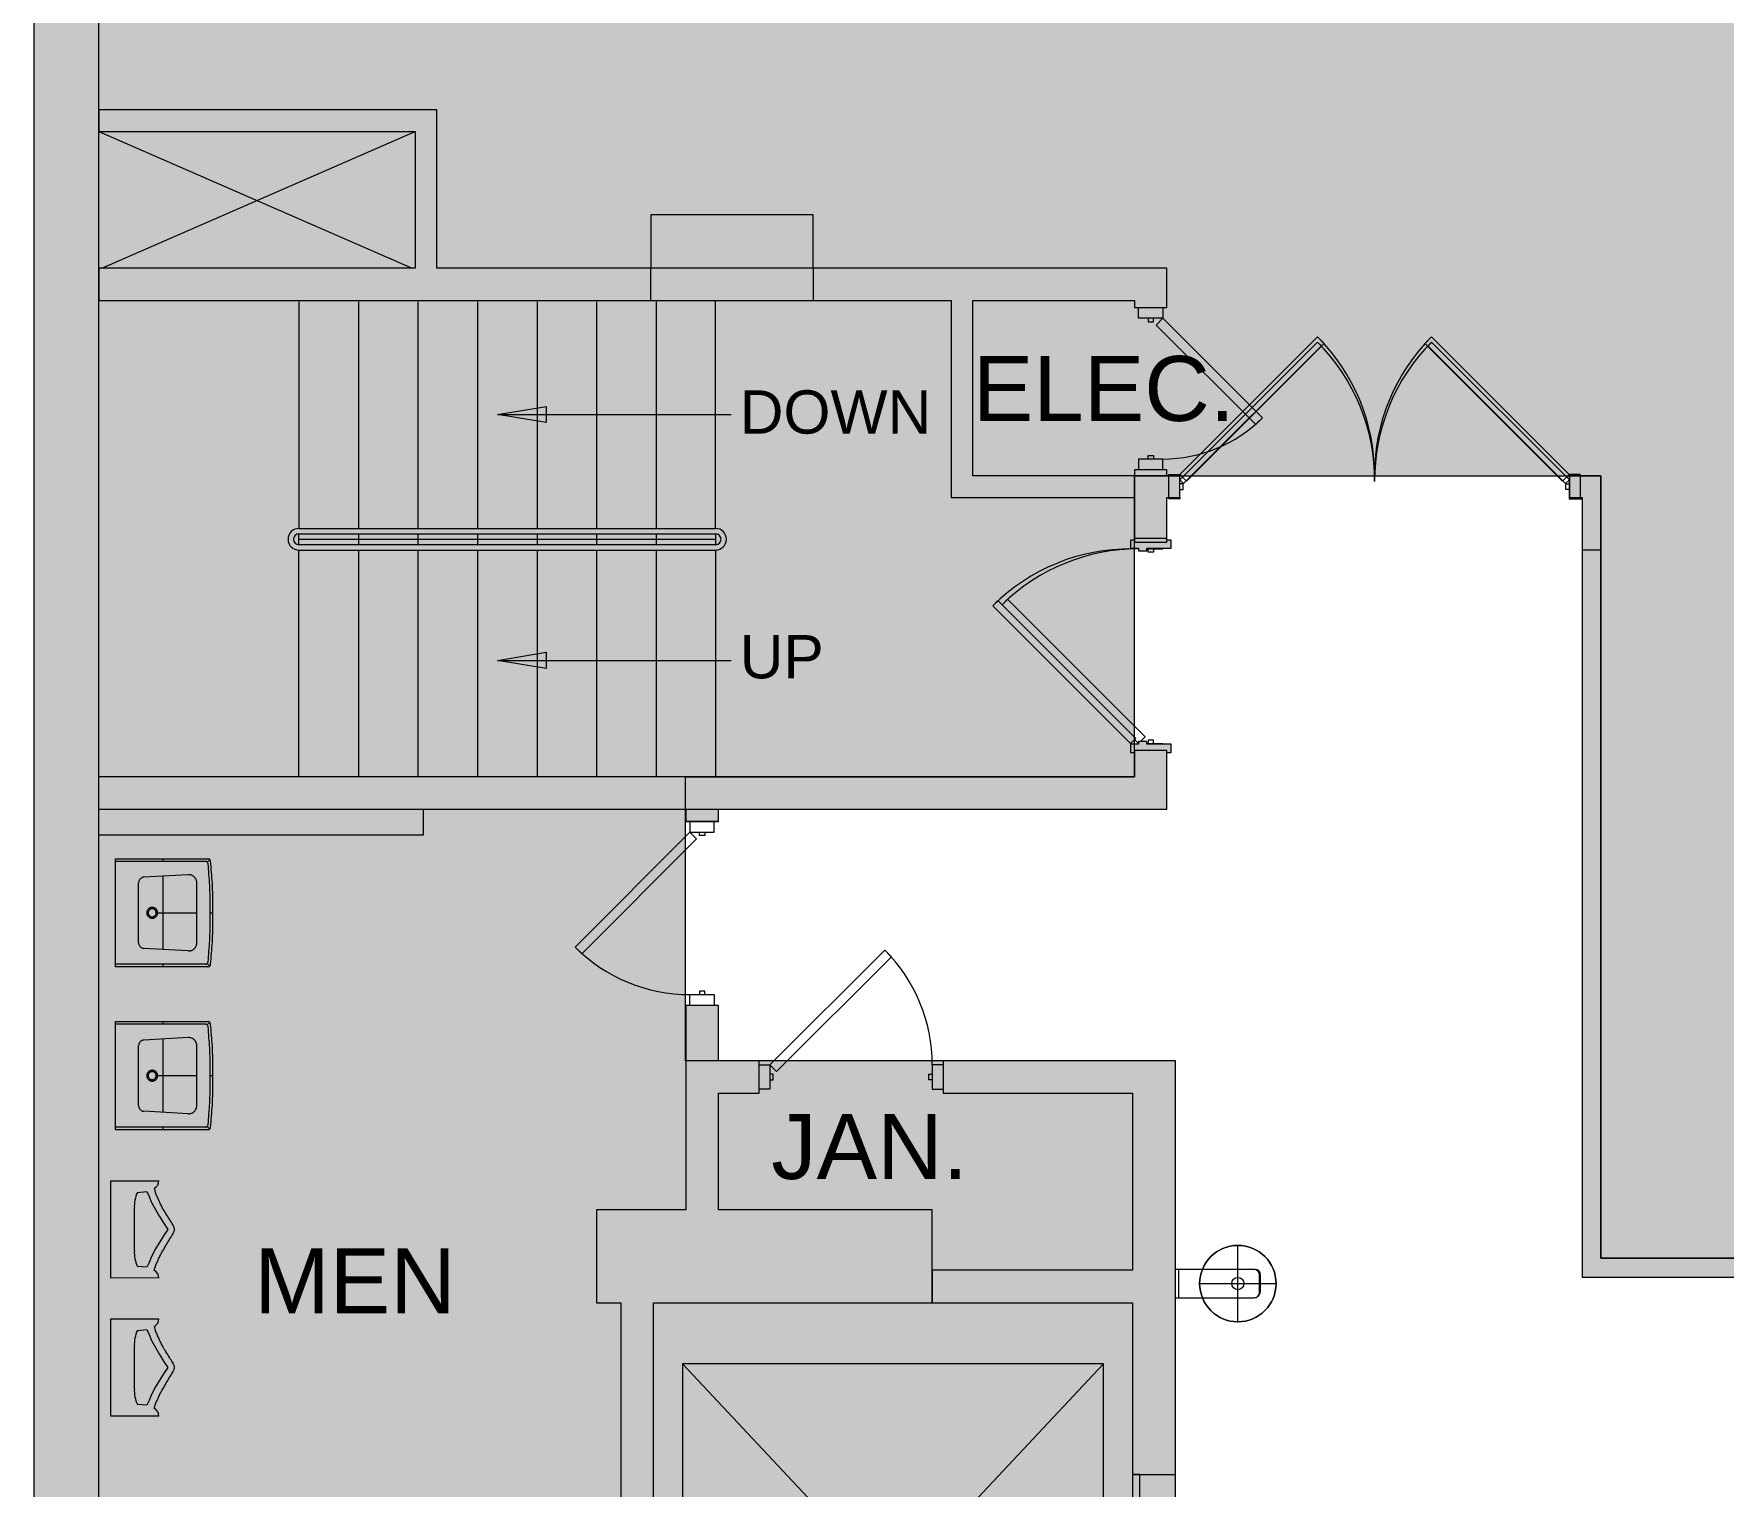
# Model space of a CAD drawing. Header units: inches. Extents: x 0 to 1536, y 72 to 1354.
# Drawn here: x 0 to 312.2, y 720.4 to 988.8 of the extents above; entities that cross this region are included whole.
import ezdxf

# ---------------------------------------------------------------- set-up
doc = ezdxf.new("R2010")
doc.units = ezdxf.units.IN
doc.header["$MEASUREMENT"] = 0
for name, color, linetype, lineweight in [('1600 K ST 6th Floor-Clean-REVISED_dwg', 8, 'Continuous', 9), ('A-Anno-Bldg', 7, 'Continuous', 9), ('A-Cols-Bldg', 7, 'Continuous', 9), ('A-DETL', 90, 'Continuous', 9), ('A-DETL-GENF', 92, 'Continuous', 9), ('A-DOOR', 31, 'Continuous', 13), ('A-Door-Exst', 7, 'Continuous', 9), ('A-WALL', 113, 'Continuous', 13), ('A-Wall-Exst', 7, 'Continuous', 9), ('A-WALL-PATT', 111, 'Continuous', 13), ('I-WALL', 2, 'Continuous', 13), ('P-SANR-FIXT', 6, 'Continuous', 9), ('XAR$0$AFLEV', 7, 'Continuous', 9), ('XAR$0$AFLST', 7, 'Continuous', 9), ('XAR$0$AWA', 7, 'Continuous', 9), ('XAR$0$PFI', 7, 'Continuous', 9)]:
    doc.layers.add(name, color=color, linetype=linetype, lineweight=lineweight)
doc.styles.add('Swis721 Lt BT', font='swissl.ttf', dxfattribs={"height": 12})
doc.styles.add('Swis721 Lt BT_1', font='swissl.ttf', dxfattribs={"height": 8})

# ---------------------------------------------------------------- blocks, each defined once
blk = doc.blocks.new('Walls 1 - Walls 1-7029748-Level XX  POWER _ SIGNAL')
at = {"layer": 'A-WALL', "lineweight": 9}
h = blk.add_hatch(color=7, dxfattribs=at)
h.paths.add_polyline_path([(12, 372.3), (211.4, 372.3), (211.4, 422.55), (203.4, 422.55), (203.4, 415.17), (200.09, 415.17), (200.09, 411.67), (203.4, 411.67), (203.4, 378.3), (169.5, 378.3), (169.5, 411.67), (172.09, 411.67), (172.09, 415.17), (166, 415.17), (166, 378.3), (12, 378.3)], flags=0)
h.paths.add_polyline_path([(211.4, 462.55), (211.4, 472.3), (12, 472.3), (12, 466.3), (203.4, 466.3), (203.4, 462.55)], flags=0)
h.paths.add_polyline_path([(122, 520.87), (122, 537.12), (114.5, 537.12), (114.5, 642.5), (203, 642.5), (203, 650.5), (114.5, 650.5), (114.5, 754.28), (166, 754.28), (166, 771.47), (126.5, 771.47), (126.5, 793), (134.03, 793), (134.03, 799), (126.5, 799), (126.5, 809.22), (120.5, 809.22), (120.5, 771.47), (104, 771.47), (104, 754.28), (108.5, 754.28), (108.5, 660.11), (12, 660.11), (12, 656.22), (108.5, 656.22), (108.5, 632.62), (12, 632.62), (12, 628.62), (108.5, 628.62), (108.5, 537.12), (103.5, 537.12), (103.5, 520.87), (114.5, 520.87)], flags=0)
h.paths.add_polyline_path([(211, 612.5), (211, 680.5), (203, 642.5)], flags=0)
h.paths.add_polyline_path([(286.1, 902.85), (286.1, 903.1), (289.6, 907.1), (285.75, 907.1), (286.08, 903.1), (285.75, 903.1), (285.75, 902.85)], flags=0)
h.paths.add_polyline_path([(173.99, 903.1), (203.4, 903.1), (203.4, 907.1), (173.5, 907.1), (173.5, 939.5), (203.4, 939.5), (203.4, 938.21), (209.4, 938.21), (209.4, 945.5), (144, 945.5), (144, 939.5), (169.5, 939.5), (169.5, 903.1), (173.5, 903.1)], flags=0)
h.paths.add_polyline_path([(209.4, 907.1), (209.4, 908.21), (203.4, 908.21), (203.4, 907.1)], flags=0)
h.paths.add_polyline_path([(114, 939.5), (114, 945.5), (74.5, 945.5), (74.5, 974.75), (12, 974.75), (12, 970.75), (70.5, 970.75), (70.5, 945.5), (12, 945.5), (12, 939.5), (53.77, 939.5)], flags=0)
at = {"layer": 'A-WALL', "color": 8, "lineweight": 20}
for p, q in [((74.5, 974.75), (12, 974.75)), ((12, 974.75), (12, 970.75)), ((74.5, 945.5), (74.5, 974.75)), ((12, 970.75), (70.5, 970.75)), ((70.5, 970.75), (70.5, 945.5)), ((70.5, 945.5), (12, 945.5)), ((12, 945.5), (12, 939.5)), ((114, 945.5), (74.5, 945.5)), ((114, 939.5), (114, 945.5)), ((209.4, 945.5), (144, 945.5)), ((144, 945.5), (144, 939.5)), ((209.4, 938.21), (209.4, 945.5)), ((12, 939.5), (114, 939.5)), ((144, 939.5), (169.5, 939.5)), ((169.5, 939.5), (169.5, 903.1)), ((173.5, 907.1), (173.5, 939.5)), ((173.5, 939.5), (203.4, 939.5)), ((203.4, 939.5), (203.4, 938.21)), ((203.4, 938.21), (209.4, 938.21)), ((203.4, 907.1), (173.5, 907.1)), ((209.4, 908.21), (203.4, 908.21)), ((203.4, 908.21), (203.4, 907.1)), ((209.4, 907.1), (209.4, 908.21)), ((209.75, 907.1), (209.4, 907.1)), ((209.75, 903.1), (209.75, 907.1)), ((289.6, 907.1), (285.75, 907.1)), ((285.75, 907.1), (285.75, 902.85)), ((289.6, 893.44), (289.6, 907.1)), ((169.5, 903.1), (203.4, 903.1)), ((203.4, 903.1), (203.4, 895.6)), ((209.4, 895.6), (209.4, 903.1)), ((209.4, 903.1), (209.75, 903.1)), ((285.75, 902.85), (286.1, 902.85)), ((286.1, 902.85), (286.1, 893.44)), ((203.4, 895.6), (209.4, 895.6)), ((286.1, 893.44), (289.6, 893.44)), ((126.5, 809.22), (120.5, 809.22)), ((120.5, 809.22), (120.5, 771.47)), ((126.5, 799), (126.5, 809.22)), ((134.03, 799), (126.5, 799)), ((134.03, 793), (134.03, 799)), ((126.5, 771.47), (126.5, 793)), ((126.5, 793), (134.03, 793)), ((120.5, 771.47), (104, 771.47)), ((104, 771.47), (104, 754.28)), ((166, 771.47), (126.5, 771.47)), ((166, 754.28), (166, 771.47)), ((104, 754.28), (108.5, 754.28)), ((108.5, 754.28), (108.5, 660.11)), ((114.5, 650.5), (114.5, 754.28)), ((114.5, 754.28), (166, 754.28))]:
    blk.add_line(p, q, dxfattribs=at)
blk = doc.blocks.new('Door - Single - Solid Door-7036739-Level XX  POWER _ SIGNAL')
at = {"layer": 'A-DOOR'}
h = blk.add_hatch(color=250, dxfattribs=at)
h.paths.add_polyline_path([(-15.63, 3.84), (-15.63, 3.09), (-15.26, 3.09), (-15.26, -2.91), (-15.63, -2.91), (-15.63, -3.66), (-14.13, -3.66), (-14.13, 0.84), (-13.63, 0.84), (-13.63, 2.34), (-14.13, 2.34), (-14.13, 3.84), (-15.26, 3.84)], flags=0)
h.paths.add_polyline_path([(21.62, 0.84), (22.12, 0.84), (22.12, -3.66), (23.62, -3.66), (23.62, -2.91), (23.24, -2.91), (23.24, 3.09), (23.62, 3.09), (23.62, 3.84), (22.12, 3.84), (22.12, 2.34), (21.62, 2.34), (21.62, 2.01)], flags=0)
at = {"layer": 'A-DOOR', "color": 8, "lineweight": 20}
for p, q in [((-14.01, 3.84), (11.45, 29.29)), ((12.42, 28.32), (-13.03, 2.87)), ((11.45, 29.29), (12.42, 28.32)), ((-15.63, 3.84), (-15.63, 3.09)), ((-14.13, 3.84), (-15.63, 3.84)), ((-14.13, 2.34), (-14.13, 3.84)), ((-13.03, 2.87), (-14.01, 3.84)), ((23.62, 3.84), (22.12, 3.84)), ((22.12, 3.84), (22.12, 2.34)), ((23.62, 3.09), (23.62, 3.84)), ((-13.63, 2.34), (-14.13, 2.34)), ((-14.13, -3.66), (-14.13, 0.84)), ((-14.13, 0.84), (-13.63, 0.84)), ((-13.63, 0.84), (-13.63, 2.34)), ((22.12, 2.34), (21.62, 2.34)), ((21.62, 2.34), (21.62, 0.84)), ((21.62, 0.84), (22.12, 0.84)), ((22.12, 0.84), (22.12, -3.66)), ((-15.63, -2.91), (-15.63, -3.66)), ((23.62, -3.66), (23.62, -2.91)), ((-15.63, -3.66), (-14.13, -3.66)), ((22.12, -3.66), (23.62, -3.66))]:
    blk.add_line(p, q, dxfattribs=at)
at = {"layer": 'A-DOOR', "lineweight": 9}
blk.add_arc((-14.01, 3.84), 36, 359.5, 45, dxfattribs=at)
blk = doc.blocks.new('Door - Glass Double - Full Rail - Long Pull-7433895-Level XX  POWER _ SIGNAL')
at = {"layer": 'A-DOOR', "color": 8, "lineweight": 20}
for p, q in [((-36, 1.26), (-10.54, 26.72)), ((-9.84, 26.01), (-35.29, 0.56)), ((-10.54, 26.72), (-9.84, 26.01)), ((10.54, 26.72), (9.84, 26.01)), ((9.84, 26.01), (35.29, 0.56)), ((36, 1.26), (10.54, 26.72)), ((-35.29, 0.56), (-36, 1.26)), ((35.29, 0.56), (36, 1.26))]:
    blk.add_line(p, q, dxfattribs=at)
at = {"layer": 'A-DOOR', "lineweight": 9}
for centre, start, end in [((-36, 1.26), 359.5, 45), ((36, 1.26), 135, 180.5)]:
    blk.add_arc(centre, 36, start, end, dxfattribs=at)
blk = doc.blocks.new('ELEVATOR DOORS - ELEVATOR DOORS-7053103-Level XX  POWER _ SIGNAL')
at = {"layer": 'A-DOOR'}
for p, q in [((204.41, 722.5), (203, 722.5)), ((203, 722.5), (203, 701.5)), ((204.41, 701.5), (204.41, 722.5)), ((204.41, 701.5), (203, 701.5)), ((203, 701.5), (203, 680.5)), ((203, 701.5), (204.41, 701.5)), ((204.41, 680.5), (204.41, 701.5)), ((203, 680.5), (204.41, 680.5)), ((204.41, 612.5), (203, 612.5)), ((203, 612.5), (203, 591.5)), ((204.41, 591.5), (204.41, 612.5)), ((204.41, 591.5), (203, 591.5)), ((203, 591.5), (203, 570.5)), ((203, 591.5), (204.41, 591.5)), ((204.41, 570.5), (204.41, 591.5)), ((203, 570.5), (204.41, 570.5))]:
    blk.add_line(p, q, dxfattribs=at)
blk = doc.blocks.new('Drinking_Fountain-Haws_Corporation-Wall_Mounted_1001 - 1001-7405335-Level XX  POWER _ SIGNAL')
at = {"layer": 'P-SANR-FIXT'}
for p, q in [((19.07, 8.44), (19.07, 22.56)), ((20.53, 19.67), (17.44, 19.67)), ((20.69, 19.5), (17.44, 19.5)), ((20.69, 19.5), (17.44, 19.5)), ((16.44, 18.67), (16.44, 4)), ((16.44, 18.5), (16.44, 4.65)), ((16.44, 18.5), (16.44, 4.65)), ((21.69, 4), (21.69, 18.52)), ((21.69, 4.65), (21.69, 18.5)), ((21.69, 4.65), (21.69, 18.5)), ((26.25, 15.5), (12, 15.5)), ((16.59, 4.5), (21.54, 4.5)), ((16.59, 4.5), (21.54, 4.5))]:
    blk.add_line(p, q, dxfattribs=at)
for radius in [7.06, 1.13]:
    blk.add_circle((19.07, 15.5), radius, dxfattribs=at)
for centre, radius, start, end in [((19.07, 15.5), 7.06, 360, 180), ((17.44, 18.67), 1, 90, 180), ((17.44, 18.5), 1, 90, 180), ((17.44, 18.5), 1, 90, 180), ((20.53, 18.5), 1.17, 1.0568, 90), ((20.69, 18.5), 1, 360, 90), ((20.69, 18.5), 1, 360, 90), ((19.07, 15.5), 7.06, 180, 360), ((16.59, 4.65), 0.15, 180, 270), ((16.59, 4.65), 0.15, 180, 270), ((21.54, 4.65), 0.15, 270, 0), ((21.54, 4.65), 0.15, 270, 360)]:
    blk.add_arc(centre, radius, start, end, dxfattribs=at)
blk = doc.blocks.new('1600 K ST 6th Floor-Clean-REVISED_dwg-7023626-Level XX  POWER _ SIGNAL')
at = {"lineweight": 9}
for points in [[(94.68, 916.94), (85.68, 918.44), (94.68, 919.94), (94.68, 917.46)], [(94.68, 871.5), (85.68, 873), (94.68, 874.5)]]:
    blk.add_hatch(color=256, dxfattribs=at).paths.add_polyline_path(points, flags=0)
h = blk.add_hatch(color=256, dxfattribs=at)
h.paths.add_polyline_path([(140.33, 537), (203, 537), (203, 537.12), (128, 537.12), (128, 537), (128.31, 537)], flags=0)
h.paths.add_polyline_path([(120.5, 843.22), (126.5, 843.22), (126.5, 845.5), (120.5, 845.5), (120.5, 845.03)], flags=0)
at = {"layer": 'A-Cols-Bldg'}
h = blk.add_hatch(color=256, dxfattribs=at)
h.paths.add_polyline_path([(550.9, 832.75), (560.9, 832.75), (560.9, 878.5), (550.9, 878.5)], flags=0)
h.paths.add_polyline_path([(560.9, 934.62), (560.9, 980.37), (550.9, 980.37), (550.9, 934.62)], flags=0)
h.paths.add_polyline_path([(398, 938.5), (398, 956.5), (373.5, 956.5), (373.5, 938.5)], flags=0)
h.paths.add_polyline_path([(120.4, 939.5), (144, 939.5), (144, 955.33), (114, 955.33), (114, 939.5)], flags=0)
h.paths.add_polyline_path([(550.9, 1036.5), (560.9, 1036.5), (560.9, 1082.25), (550.9, 1082.25), (550.9, 1052.16)], flags=0)
h.paths.add_polyline_path([(12, 1107.62), (37.25, 1107.62), (37.25, 1157.37), (22.25, 1157.37), (22.25, 1162.37), (12, 1162.37), (12, 1157.37)], flags=0)
h.paths.add_polyline_path([(201.75, 1126.37), (201.75, 1162.37), (182.25, 1162.37), (182.25, 1126.37)], flags=0)
h.paths.add_polyline_path([(560.9, 1138.25), (560.9, 1185.37), (550.9, 1185.37), (550.9, 1138.25)], flags=0)
h.paths.add_polyline_path([(416.75, 1143.25), (416.75, 1162.37), (398.25, 1162.37), (398.25, 1143.25)], flags=0)
h.paths.add_polyline_path([(123.5, 1333.62), (123.5, 1341.62), (84, 1341.62), (84, 1333.62), (120.4, 1333.62)], flags=0)
h.paths.add_polyline_path([(289.6, 1333.62), (323, 1333.62), (323, 1341.62), (275, 1341.62), (275, 1333.62)], flags=0)
h.paths.add_polyline_path([(454.5, 1333.62), (454.5, 1341.62), (379, 1341.62), (379, 1333.62)], flags=0)
h.paths.add_polyline_path([(182.25, 1333.62), (219, 1333.62), (219, 1341.62), (179.5, 1341.62), (179.5, 1333.62)], flags=0)
h.paths.add_polyline_path([(12, 1333.62), (28, 1333.62), (28, 1341.62), (12, 1341.62), (12, 1335.12)], flags=0)
h.paths.add_polyline_path([(556.9, 1333.62), (560.9, 1333.62), (560.9, 1341.62), (550.9, 1341.62), (550.9, 1333.62)], flags=0)
at = {"lineweight": 9}
for p, q in [((85.68, 918.44), (94.68, 919.94)), ((85.68, 918.44), (128.84, 918.44)), ((94.68, 916.94), (85.68, 918.44)), ((94.68, 919.94), (94.68, 917.46)), ((94.68, 917.46), (94.68, 916.94)), ((85.68, 873), (94.68, 874.5)), ((94.68, 874.5), (94.68, 871.5)), ((85.68, 873), (128.84, 873)), ((94.68, 871.5), (85.68, 873))]:
    blk.add_line(p, q, dxfattribs=at)
at = {"layer": 'A-Cols-Bldg'}
blk.add_line((114, 939.5), (144, 939.5), dxfattribs=at)
at = {"layer": 'A-Cols-Bldg', "flags": 128}
blk.add_lwpolyline([(144, 945.5), (144, 955.33), (114, 955.33), (114, 945.5)], dxfattribs=at)
at = {"layer": 'A-Door-Exst'}
for p, q in [((204.15, 936.21), (204.15, 938.21)), ((204.15, 910.21), (204.15, 908.21)), ((211.75, 903.1), (211.75, 902.85)), ((283.75, 902.85), (285.75, 902.85)), ((205.65, 893.6), (208.65, 893.6)), ((208.65, 893.6), (208.65, 893.72)), ((203.4, 858.35), (204.15, 857.6)), ((205.65, 857.6), (208.65, 857.6)), ((208.65, 857.6), (208.65, 857.47)), ((125.75, 811.22), (125.75, 809.22)), ((136.03, 793.75), (134.03, 793.75)), ((166.03, 793.75), (168.03, 793.75))]:
    blk.add_line(p, q, dxfattribs=at)
at = {"layer": 'A-Door-Exst', "flags": 128}
for points in [[(208.65, 938.21), (208.65, 936.21), (204.15, 936.21)], [(208.65, 908.21), (208.65, 910.21), (204.15, 910.21)], [(209.75, 907.1), (209.75, 907.35), (211.75, 907.35), (211.75, 907.1)], [(211.77, 904.6), (212.37, 904.6), (212.37, 905.6), (211.77, 905.6)], [(285.75, 907.1), (285.75, 907.35), (283.75, 907.35), (283.75, 902.85)], [(211.75, 902.85), (209.75, 902.85), (209.75, 903.1)], [(204.52, 857.97), (205.39, 858.84), (179.93, 884.29), (178.92, 883.28)], [(121.25, 809.22), (121.25, 811.22), (125.75, 811.22)], [(134.03, 798.25), (136.03, 798.25), (136.03, 793.75)], [(168.03, 798.25), (166.03, 798.25), (166.03, 793.75)]]:
    blk.add_lwpolyline(points, dxfattribs=at)
for points in [[(205.9, 936.21), (205.9, 935.58), (206.9, 935.58), (206.9, 936.21)], [(208.65, 936.21), (207.41, 934.97), (225.8, 916.59), (227.03, 917.82)], [(211.75, 907.35), (212.99, 906.11), (238.44, 931.57), (237.21, 932.81)], [(283.75, 907.35), (282.51, 906.11), (257.06, 931.57), (258.29, 932.81)], [(205.9, 910.21), (205.9, 910.83), (206.9, 910.83), (206.9, 910.21)], [(283.75, 904.6), (283.12, 904.6), (283.12, 905.6), (283.75, 905.6)], [(206.9, 893.6), (206.9, 892.97), (205.9, 892.97), (205.9, 893.6)], [(206.9, 857.6), (206.9, 858.22), (205.9, 858.22), (205.9, 857.6)], [(125.75, 841.22), (125.75, 843.22), (121.25, 843.22), (121.25, 841.22)], [(121.25, 841.22), (122.49, 839.99), (101.27, 818.77), (100.04, 820.01)], [(124, 841.22), (124, 840.6), (123, 840.6), (123, 841.22)], [(136.03, 798.25), (137.27, 797.01), (158.48, 818.23), (157.24, 819.46)], [(124, 811.22), (124, 811.85), (123, 811.85), (123, 811.22)], [(136.03, 795.5), (136.65, 795.5), (136.65, 796.5), (136.03, 796.5)], [(166.03, 795.5), (165.4, 795.5), (165.4, 796.5), (166.03, 796.5)]]:
    blk.add_lwpolyline(points, close=True, dxfattribs=at)
at = {"layer": 'A-Door-Exst'}
for centre, radius, start, end in [((211.75, 907.35), 36, 360, 45), ((283.75, 907.35), 36, 135, 180), ((208.65, 936.21), 26, 270, 315), ((204.15, 857.6), 36, 90, 134.4983), ((121.25, 841.22), 30, 225, 270), ((136.03, 798.25), 30, 360, 45)]:
    blk.add_arc(centre, radius, start, end, dxfattribs=at)
at = {"layer": 'A-Wall-Exst'}
for p, q in [((144, 945.5), (114, 945.5)), ((114, 939.5), (144, 939.5))]:
    blk.add_line(p, q, dxfattribs=at)
at = {"layer": 'A-Wall-Exst', "flags": 128}
blk.add_lwpolyline([(120.5, 845.5), (120.5, 843.22), (126.5, 843.22), (126.5, 845.5)], dxfattribs=at)
at = {"layer": 'A-WALL-PATT', "color": 7, "lineweight": 9, "flags": 128}
blk.add_lwpolyline([(126.5, 843.22), (123.5, 843.22), (120.5, 843.22)], dxfattribs=at)
at = {"layer": 'XAR$0$AFLEV'}
for p, q in [((12, 970.75), (69.93, 945.5)), ((12.57, 945.5), (70.5, 970.75))]:
    blk.add_line(p, q, dxfattribs=at)
at = {"layer": 'XAR$0$AFLEV', "flags": 128}
blk.add_lwpolyline([(197.65, 743), (119.85, 743), (119.85, 660), (197.65, 660), (197.65, 743), (119.85, 660), (197.65, 660), (119.85, 743)], dxfattribs=at)
at = {"layer": 'XAR$0$AFLST'}
for p, q in [((59.99, 939.25), (59.99, 897.37)), ((70.99, 939.25), (70.99, 897.37)), ((81.99, 939.25), (81.99, 897.37)), ((92.99, 939.25), (92.99, 897.37)), ((103.99, 939.25), (103.99, 897.37)), ((114.99, 939.25), (114.99, 897.37)), ((59.99, 896.37), (59.99, 894.37)), ((70.99, 896.37), (70.99, 894.37)), ((81.99, 896.37), (81.99, 894.37)), ((92.99, 896.37), (92.99, 894.37)), ((103.99, 896.37), (103.99, 894.37)), ((114.99, 896.37), (114.99, 894.37)), ((48.99, 895.37), (125.99, 895.37)), ((59.99, 893.37), (59.99, 851.5)), ((70.99, 893.37), (70.99, 851.5)), ((81.99, 893.37), (81.99, 851.5)), ((92.99, 893.37), (92.99, 851.5)), ((103.99, 893.37), (103.99, 851.5)), ((114.99, 893.37), (114.99, 851.5))]:
    blk.add_line(p, q, dxfattribs=at)
at = {"layer": 'XAR$0$AFLST', "flags": 128}
for points in [[(48.99, 939.25), (48.99, 897.37), (125.99, 897.37), (125.99, 939.5)], [(48.99, 851.5), (48.99, 893.37), (125.99, 893.37), (125.99, 851.5)]]:
    blk.add_lwpolyline(points, dxfattribs=at)
blk.add_lwpolyline([(125.99, 894.37), (48.99, 894.37), (48.99, 896.37), (125.99, 896.37)], close=True, dxfattribs=at)
at = {"layer": 'XAR$0$AFLST'}
for centre, radius, start, end in [((48.99, 895.37), 2, 90, 270), ((48.99, 895.37), 1, 90, 270), ((125.99, 895.37), 2, 270, 90), ((125.99, 895.37), 1, 270, 90)]:
    blk.add_arc(centre, radius, start, end, dxfattribs=at)
at = {"layer": 'XAR$0$AWA', "flags": 128}
blk.add_lwpolyline([(12, 840.72), (72, 840.72), (72, 845.5)], dxfattribs=at)
at = {"layer": 'XAR$0$PFI'}
for p, q in [((31.72, 835.84), (15.13, 835.84)), ((23.9, 835.84), (23.9, 836.34)), ((32.51, 836.21), (32.05, 835.71)), ((19.38, 820.75), (19.38, 831.92)), ((28.54, 833.37), (20.32, 832.92)), ((23.9, 819.56), (23.9, 833.12)), ((30.13, 820.8), (30.13, 831.88)), ((32.59, 826.34), (32.59, 829.36)), ((22.88, 826.34), (30.13, 826.34)), ((28.54, 819.3), (20.32, 819.76)), ((23.9, 816.34), (23.9, 816.84)), ((32.51, 816.47), (32.05, 816.97)), ((31.72, 805.74), (15.13, 805.74)), ((23.9, 805.74), (23.9, 806.24)), ((32.51, 806.11), (32.05, 805.61)), ((28.54, 803.28), (20.32, 802.82)), ((23.9, 789.46), (23.9, 803.02)), ((19.38, 790.66), (19.38, 801.82)), ((30.13, 790.7), (30.13, 801.78)), ((32.59, 796.24), (32.59, 799.26)), ((22.88, 796.24), (30.13, 796.24)), ((28.54, 789.2), (20.32, 789.66)), ((23.9, 786.24), (23.9, 786.74)), ((32.51, 786.37), (32.05, 786.87)), ((18.58, 763.89), (18.58, 771.76)), ((18.58, 738.38), (18.58, 746.25))]:
    blk.add_line(p, q, dxfattribs=at)
at = {"layer": 'XAR$0$PFI', "flags": 128}
for points in [[(31.72, 816.84), (15.13, 816.84), (15.13, 835.84), (15.13, 836.34), (32.17, 836.34)], [(33.07, 823.15), (33.08, 826.34), (33.07, 829.52)], [(32.58, 823.32), (32.58, 826.34), (33.13, 826.34)], [(32.17, 816.34), (15.13, 816.34), (15.13, 816.84)], [(31.72, 786.74), (15.13, 786.74), (15.13, 805.74), (15.13, 806.24), (32.17, 806.24)], [(33.07, 793.05), (33.08, 796.24), (33.07, 799.43)], [(32.58, 793.22), (32.58, 796.24), (33.13, 796.24)], [(32.17, 786.24), (15.13, 786.24), (15.13, 786.74)], [(23.1, 758.85), (14.24, 758.83), (14.24, 776.83), (23.1, 776.81)], [(19.16, 774.67), (20.91, 774.82), (21.29, 773.91), (21.74, 772.82), (23.24, 770.21), (23.99, 769.02), (24.74, 767.83), (23.99, 766.64), (22.49, 764.26), (21.74, 762.83), (21.29, 761.74), (20.91, 760.83), (19.16, 760.99)], [(22.24, 760.24), (22.31, 760.46), (22.37, 760.66), (22.44, 760.85), (22.51, 761.04), (22.57, 761.21), (22.64, 761.38), (22.7, 761.54), (22.77, 761.7), (22.83, 761.85), (22.9, 762), (22.96, 762.15), (23.04, 762.31), (23.11, 762.48), (23.2, 762.67), (23.3, 762.86), (23.42, 763.08), (23.55, 763.33), (23.69, 763.59), (23.84, 763.86), (24, 764.14), (24.16, 764.42), (24.32, 764.7), (24.47, 764.96), (24.62, 765.21), (24.75, 765.44), (24.88, 765.65), (25, 765.84), (25.1, 766.01), (25.21, 766.18), (25.31, 766.34), (25.4, 766.49), (25.49, 766.64), (25.59, 766.79), (25.68, 766.94), (25.76, 767.08), (25.84, 767.23), (25.9, 767.38), (25.95, 767.53), (25.98, 767.68), (25.99, 767.83), (25.98, 767.98), (25.95, 768.13), (25.9, 768.28), (25.82, 768.45), (25.73, 768.62), (25.63, 768.8), (25.5, 769), (25.37, 769.21), (25.22, 769.45), (25.07, 769.69), (24.91, 769.95), (24.74, 770.21), (24.58, 770.47), (24.42, 770.74), (24.27, 770.99), (24.12, 771.24), (23.98, 771.47), (23.86, 771.68), (23.75, 771.89), (23.64, 772.08), (23.54, 772.27), (23.45, 772.44), (23.37, 772.61), (23.29, 772.77), (23.22, 772.92), (23.15, 773.07), (23.08, 773.22), (23.02, 773.37), (22.96, 773.51), (22.89, 773.66), (22.83, 773.81), (22.77, 773.96), (22.7, 774.11), (22.64, 774.27), (22.58, 774.44), (22.51, 774.62), (22.45, 774.8), (22.4, 775), (22.34, 775.21), (22.3, 775.43)], [(23.1, 733.33), (14.24, 733.31), (14.24, 751.31), (23.1, 751.29)], [(19.16, 749.15), (20.91, 749.31), (21.29, 748.39), (21.74, 747.31), (23.24, 744.69), (23.99, 743.5), (24.74, 742.31), (23.99, 741.12), (22.49, 738.74), (21.74, 737.31), (21.29, 736.23), (20.91, 735.32), (19.16, 735.47)], [(22.24, 734.73), (22.31, 734.94), (22.37, 735.15), (22.44, 735.34), (22.51, 735.52), (22.57, 735.7), (22.64, 735.87), (22.7, 736.03), (22.77, 736.18), (22.83, 736.33), (22.9, 736.48), (22.96, 736.64), (23.04, 736.8), (23.11, 736.97), (23.2, 737.15), (23.3, 737.35), (23.42, 737.57), (23.55, 737.81), (23.69, 738.07), (23.84, 738.35), (24, 738.63), (24.16, 738.91), (24.32, 739.18), (24.47, 739.45), (24.62, 739.69), (24.75, 739.92), (24.88, 740.13), (25, 740.32), (25.1, 740.5), (25.21, 740.66), (25.31, 740.82), (25.4, 740.97), (25.49, 741.12), (25.59, 741.27), (25.68, 741.42), (25.76, 741.57), (25.84, 741.72), (25.9, 741.87), (25.95, 742.01), (25.98, 742.16), (25.99, 742.31), (25.98, 742.46), (25.95, 742.61), (25.9, 742.77), (25.82, 742.93), (25.73, 743.1), (25.63, 743.29), (25.5, 743.49), (25.37, 743.7), (25.22, 743.93), (25.07, 744.18), (24.91, 744.43), (24.74, 744.7), (24.58, 744.96), (24.42, 745.22), (24.27, 745.48), (24.12, 745.72), (23.98, 745.95), (23.86, 746.17), (23.75, 746.37), (23.64, 746.57), (23.54, 746.75), (23.45, 746.93), (23.37, 747.09), (23.29, 747.25), (23.22, 747.41), (23.15, 747.56), (23.08, 747.71), (23.02, 747.85), (22.96, 748), (22.89, 748.14), (22.83, 748.29), (22.77, 748.44), (22.7, 748.6), (22.64, 748.76), (22.58, 748.93), (22.51, 749.1), (22.45, 749.29), (22.4, 749.48), (22.34, 749.69), (22.3, 749.91)]]:
    blk.add_lwpolyline(points, dxfattribs=at)
at = {"layer": 'XAR$0$PFI'}
for centre, radius, start, end in [((31.72, 835.26), 0.578, 75.8672, 90.0001), ((31.78, 835.52), 0.312, 56.5938, 75.8668), ((31.52, 835.12), 0.781, 47.6012, 56.5939), ((31.52, 835.12), 0.781, 38.609, 47.6017), ((31.89, 835.42), 0.312, 19.3356, 38.6086), ((32.17, 835.76), 0.578, 75.9109, 90), ((31.64, 835.33), 0.578, 5.2026, 19.3356), ((-97.63, 823.56), 130.38, 3.4685, 5.2027), ((32.24, 836.02), 0.312, 56.68, 75.9106), ((31.98, 835.62), 0.783, 47.7325, 56.6803), ((31.98, 835.62), 0.783, 38.785, 47.7328), ((32.35, 835.92), 0.312, 19.5539, 38.7846), ((32.09, 835.83), 0.578, 5.4652, 19.5543), ((-97.64, 823.42), 130.9, 3.6433, 5.465), ((20.53, 831.92), 1.15, 165.5301, 180), ((20.02, 832.05), 0.631, 145.9309, 165.5297), ((20.78, 831.54), 1.54, 136.59, 145.9312), ((20.78, 831.54), 1.54, 127.2488, 136.59), ((20.23, 832.26), 0.631, 107.6497, 127.2485), ((20.38, 831.77), 1.15, 93.18, 107.6499), ((28.64, 831.6), 1.77, 81.5323, 93.1799), ((28.77, 832.51), 0.86, 64.7819, 81.5323), ((27.69, 830.2), 3.41, 58.2375, 64.7819), ((28.92, 832.18), 1.08, 46.5898, 58.2374), ((28.92, 832.18), 1.08, 34.9424, 46.59), ((27.01, 830.85), 3.41, 28.3981, 34.9424), ((29.25, 832.06), 0.86, 11.6475, 28.3979), ((28.35, 831.88), 1.77, 359.9999, 11.6475), ((-4.08, 829.23), 36.66, 0.1978, 3.4685), ((-3.95, 829.38), 37.02, 0.2176, 3.6434), ((21.88, 826.34), 1, 99.9999, 110), ((21.88, 826.34), 1, 89.9999, 99.9999), ((21.88, 826.34), 1, 80.0001, 90.0001), ((21.88, 826.34), 1, 70, 80.0001), ((21.88, 826.34), 1, 170.0001, 180.0001), ((21.88, 826.34), 1, 179.9999, 189.9999), ((21.88, 826.34), 1, 160, 170.0001), ((21.88, 826.34), 1, 189.9999, 200), ((21.88, 826.34), 1, 149.9998, 159.9998), ((21.88, 826.34), 1, 200.0002, 210.0002), ((21.88, 826.34), 1, 140.0001, 150.0001), ((21.88, 826.34), 1, 209.9999, 219.9999), ((21.88, 826.34), 1, 130, 140), ((21.88, 826.34), 1, 220, 230), ((21.88, 826.34), 0.75, 170.0001, 180.0001), ((21.88, 826.34), 0.75, 179.9999, 189.9999), ((21.88, 826.34), 0.75, 159.9997, 169.9997), ((21.88, 826.34), 0.75, 190.0003, 200.0003), ((21.88, 826.34), 0.75, 150.0002, 160.0002), ((21.88, 826.34), 0.75, 199.9998, 209.9998), ((21.88, 826.34), 1, 119.9999, 129.9999), ((21.88, 826.34), 0.75, 140, 150), ((21.88, 826.34), 0.75, 210, 220), ((21.88, 826.34), 1, 230.0001, 240.0001), ((21.88, 826.34), 0.75, 130, 140), ((21.88, 826.34), 0.75, 220, 230), ((21.88, 826.34), 1, 110.0002, 120.0002), ((21.88, 826.34), 1, 239.9998, 249.9998), ((21.88, 826.34), 0.75, 120, 130), ((21.88, 826.34), 0.75, 230, 240), ((21.88, 826.34), 0.75, 109.9998, 119.9998), ((21.88, 826.34), 0.75, 240.0002, 250.0002), ((21.88, 826.34), 1, 250, 260.0001), ((21.88, 826.34), 0.75, 100.0003, 110.0003), ((21.88, 826.34), 0.75, 249.9997, 259.9997), ((21.88, 826.34), 1, 260.0001, 270.0001), ((21.88, 826.34), 0.75, 89.9999, 99.9999), ((21.88, 826.34), 0.75, 260.0001, 270.0001), ((21.88, 826.34), 0.75, 80.0001, 90.0001), ((21.88, 826.34), 0.75, 269.9999, 279.9999), ((21.88, 826.34), 1, 269.9999, 279.9999), ((21.88, 826.34), 0.75, 69.9997, 79.9997), ((21.88, 826.34), 0.75, 280.0003, 290.0003), ((21.88, 826.34), 1, 279.9999, 290), ((21.88, 826.34), 0.75, 60.0002, 70.0002), ((21.88, 826.34), 0.75, 289.9998, 299.9998), ((21.88, 826.34), 1, 59.9998, 69.9998), ((21.88, 826.34), 1, 290.0002, 300.0002), ((21.88, 826.34), 0.75, 50, 60), ((21.88, 826.34), 0.75, 300, 310), ((21.88, 826.34), 0.75, 40, 50), ((21.88, 826.34), 0.75, 310, 320), ((21.88, 826.34), 1, 50.0001, 60.0001), ((21.88, 826.34), 1, 299.9999, 309.9999), ((21.88, 826.34), 0.75, 30, 40), ((21.88, 826.34), 0.75, 320, 330), ((21.88, 826.34), 1, 40, 50), ((21.88, 826.34), 1, 310, 320), ((21.88, 826.34), 0.75, 19.9998, 29.9998), ((21.88, 826.34), 0.75, 330.0002, 340.0002), ((21.88, 826.34), 0.75, 10.0003, 20.0003), ((21.88, 826.34), 0.75, 339.9997, 349.9997), ((21.88, 826.34), 0.75, 359.9999, 9.9999), ((21.88, 826.34), 0.75, 350.0001, 0.0001), ((21.88, 826.34), 1, 29.9999, 39.9999), ((21.88, 826.34), 1, 320.0001, 330.0001), ((21.88, 826.34), 1, 20.0002, 30.0002), ((21.88, 826.34), 1, 329.9998, 339.9998), ((21.88, 826.34), 1, 9.9999, 20), ((21.88, 826.34), 1, 340, 350.0001), ((21.88, 826.34), 1, 359.9999, 9.9999), ((21.88, 826.34), 1, 350.0001, 0.0001), ((-97.63, 829.11), 130.38, 354.7973, 356.5315), ((-4.08, 823.44), 36.66, 356.5315, 359.8022), ((-3.95, 823.29), 37.02, 356.3566, 359.7824), ((20.53, 820.75), 1.15, 180, 194.4699), ((20.02, 820.62), 0.631, 194.4703, 214.0691), ((20.78, 821.13), 1.54, 214.0688, 223.41), ((20.78, 821.13), 1.54, 223.41, 232.7512), ((20.23, 820.41), 0.631, 232.7515, 252.3503), ((20.38, 820.91), 1.15, 252.3501, 266.82), ((28.64, 821.07), 1.77, 266.8201, 278.4677), ((28.77, 820.17), 0.86, 278.4677, 295.2181), ((27.69, 822.47), 3.41, 295.2181, 301.7625), ((28.92, 820.49), 1.08, 301.7626, 313.4102), ((28.92, 820.49), 1.08, 313.41, 325.0576), ((27.01, 821.82), 3.41, 325.0576, 331.6019), ((29.25, 820.61), 0.86, 331.6021, 348.3525), ((28.35, 820.8), 1.77, 348.3525, 0.0001), ((-97.64, 829.26), 130.9, 354.535, 356.3567), ((31.72, 817.41), 0.578, 269.9999, 284.1328), ((31.78, 817.16), 0.312, 284.1332, 303.4062), ((31.52, 817.55), 0.781, 303.4061, 312.3988), ((31.52, 817.55), 0.781, 312.3983, 321.391), ((31.89, 817.26), 0.312, 321.3914, 340.6644), ((32.17, 816.91), 0.578, 270, 284.0891), ((31.64, 817.34), 0.578, 340.6644, 354.7974), ((32.24, 816.66), 0.312, 284.0894, 303.32), ((31.98, 817.05), 0.783, 303.3197, 312.2675), ((31.98, 817.05), 0.783, 312.2672, 321.215), ((32.35, 816.75), 0.312, 321.2154, 340.4461), ((32.09, 816.84), 0.578, 340.4457, 354.5348), ((31.72, 805.16), 0.578, 75.8672, 90.0001), ((31.78, 805.42), 0.312, 56.5938, 75.8668), ((31.52, 805.03), 0.781, 47.6012, 56.5939), ((31.52, 805.03), 0.781, 38.609, 47.6017), ((31.89, 805.32), 0.312, 19.3356, 38.6086), ((32.17, 805.66), 0.578, 75.9109, 90), ((32.24, 805.92), 0.312, 56.68, 75.9106), ((31.98, 805.53), 0.783, 47.7325, 56.6803), ((31.98, 805.53), 0.783, 38.785, 47.7328), ((32.35, 805.82), 0.312, 19.5539, 38.7846), ((32.09, 805.73), 0.578, 5.4652, 19.5543), ((-97.64, 793.32), 130.9, 3.6433, 5.465), ((20.78, 801.44), 1.54, 136.59, 145.9312), ((20.78, 801.44), 1.54, 127.2488, 136.59), ((20.23, 802.17), 0.631, 107.6497, 127.2485), ((20.38, 801.67), 1.15, 93.18, 107.6499), ((28.64, 801.51), 1.77, 81.5323, 93.1799), ((28.77, 802.41), 0.86, 64.7819, 81.5323), ((27.69, 800.11), 3.41, 58.2375, 64.7819), ((28.92, 802.09), 1.08, 46.5898, 58.2374), ((28.92, 802.09), 1.08, 34.9424, 46.59), ((27.01, 800.75), 3.41, 28.3981, 34.9424), ((29.25, 801.96), 0.86, 11.6475, 28.3979), ((31.64, 805.23), 0.578, 5.2026, 19.3356), ((-97.63, 793.46), 130.38, 3.4685, 5.2027), ((20.53, 801.82), 1.15, 165.5301, 180), ((20.02, 801.95), 0.631, 145.9309, 165.5297), ((28.35, 801.78), 1.77, 359.9999, 11.6475), ((-4.08, 799.13), 36.66, 0.1978, 3.4685), ((-3.95, 799.29), 37.02, 0.2176, 3.6434), ((21.88, 796.24), 1, 170.0001, 180.0001), ((21.88, 796.24), 1, 179.9999, 189.9999), ((21.88, 796.24), 1, 160, 170.0001), ((21.88, 796.24), 1, 149.9998, 159.9998), ((21.88, 796.24), 1, 140.0001, 150.0001), ((21.88, 796.24), 1, 130, 140), ((21.88, 796.24), 0.75, 170.0001, 180.0001), ((21.88, 796.24), 0.75, 179.9999, 189.9999), ((21.88, 796.24), 0.75, 159.9997, 169.9997), ((21.88, 796.24), 0.75, 190.0003, 200.0003), ((21.88, 796.24), 0.75, 150.0002, 160.0002), ((21.88, 796.24), 1, 119.9999, 129.9999), ((21.88, 796.24), 0.75, 140, 150), ((21.88, 796.24), 0.75, 130, 140), ((21.88, 796.24), 1, 110.0002, 120.0002), ((21.88, 796.24), 0.75, 120, 130), ((21.88, 796.24), 0.75, 109.9998, 119.9998), ((21.88, 796.24), 1, 99.9999, 110), ((21.88, 796.24), 0.75, 100.0003, 110.0003), ((21.88, 796.24), 1, 89.9999, 99.9999), ((21.88, 796.24), 0.75, 89.9999, 99.9999), ((21.88, 796.24), 1, 80.0001, 90.0001), ((21.88, 796.24), 0.75, 80.0001, 90.0001), ((21.88, 796.24), 0.75, 69.9997, 79.9997), ((21.88, 796.24), 1, 70, 80.0001), ((21.88, 796.24), 0.75, 60.0002, 70.0002), ((21.88, 796.24), 1, 59.9998, 69.9998), ((21.88, 796.24), 0.75, 50, 60), ((21.88, 796.24), 0.75, 40, 50), ((21.88, 796.24), 1, 50.0001, 60.0001), ((21.88, 796.24), 0.75, 30, 40), ((21.88, 796.24), 1, 40, 50), ((21.88, 796.24), 0.75, 19.9998, 29.9998), ((21.88, 796.24), 0.75, 10.0003, 20.0003), ((21.88, 796.24), 0.75, 339.9997, 349.9997), ((21.88, 796.24), 0.75, 359.9999, 9.9999), ((21.88, 796.24), 0.75, 350.0001, 0.0001), ((21.88, 796.24), 1, 29.9999, 39.9999), ((21.88, 796.24), 1, 20.0002, 30.0002), ((21.88, 796.24), 1, 9.9999, 20), ((21.88, 796.24), 1, 359.9999, 9.9999), ((21.88, 796.24), 1, 350.0001, 0.0001), ((21.88, 796.24), 1, 189.9999, 200), ((21.88, 796.24), 1, 200.0002, 210.0002), ((21.88, 796.24), 1, 209.9999, 219.9999), ((21.88, 796.24), 1, 220, 230), ((21.88, 796.24), 0.75, 199.9998, 209.9998), ((21.88, 796.24), 0.75, 210, 220), ((21.88, 796.24), 1, 230.0001, 240.0001), ((21.88, 796.24), 0.75, 220, 230), ((21.88, 796.24), 1, 239.9998, 249.9998), ((21.88, 796.24), 0.75, 230, 240), ((21.88, 796.24), 0.75, 240.0002, 250.0002), ((21.88, 796.24), 1, 250, 260.0001), ((21.88, 796.24), 0.75, 249.9997, 259.9997), ((21.88, 796.24), 1, 260.0001, 270.0001), ((21.88, 796.24), 0.75, 260.0001, 270.0001), ((21.88, 796.24), 0.75, 269.9999, 279.9999), ((21.88, 796.24), 1, 269.9999, 279.9999), ((21.88, 796.24), 0.75, 280.0003, 290.0003), ((21.88, 796.24), 1, 279.9999, 290), ((21.88, 796.24), 0.75, 289.9998, 299.9998), ((21.88, 796.24), 1, 290.0002, 300.0002), ((21.88, 796.24), 0.75, 300, 310), ((21.88, 796.24), 0.75, 310, 320), ((21.88, 796.24), 1, 299.9999, 309.9999), ((21.88, 796.24), 0.75, 320, 330), ((21.88, 796.24), 1, 310, 320), ((21.88, 796.24), 0.75, 330.0002, 340.0002), ((21.88, 796.24), 1, 320.0001, 330.0001), ((21.88, 796.24), 1, 329.9998, 339.9998), ((21.88, 796.24), 1, 340, 350.0001), ((-4.08, 793.35), 36.66, 356.5315, 359.8022), ((-3.95, 793.2), 37.02, 356.3566, 359.7824), ((20.53, 790.66), 1.15, 180, 194.4699), ((20.02, 790.53), 0.631, 194.4703, 214.0691), ((20.78, 791.04), 1.54, 214.0688, 223.41), ((20.78, 791.04), 1.54, 223.41, 232.7512), ((27.01, 791.73), 3.41, 325.0576, 331.6019), ((29.25, 790.52), 0.86, 331.6021, 348.3525), ((28.35, 790.7), 1.77, 348.3525, 0.0001), ((-97.63, 799.02), 130.38, 354.7973, 356.5315), ((-97.64, 799.16), 130.9, 354.535, 356.3567), ((20.23, 790.32), 0.631, 232.7515, 252.3503), ((20.38, 790.81), 1.15, 252.3501, 266.82), ((28.64, 790.97), 1.77, 266.8201, 278.4677), ((28.77, 790.07), 0.86, 278.4677, 295.2181), ((27.69, 792.37), 3.41, 295.2181, 301.7625), ((28.92, 790.4), 1.08, 301.7626, 313.4102), ((28.92, 790.4), 1.08, 313.41, 325.0576), ((31.72, 787.32), 0.578, 269.9999, 284.1328), ((31.78, 787.06), 0.312, 284.1332, 303.4062), ((31.52, 787.45), 0.781, 303.4061, 312.3988), ((31.52, 787.45), 0.781, 312.3983, 321.391), ((31.89, 787.16), 0.312, 321.3914, 340.6644), ((31.64, 787.25), 0.578, 340.6644, 354.7974), ((32.17, 786.82), 0.578, 270, 284.0891), ((32.24, 786.56), 0.312, 284.0894, 303.32), ((31.98, 786.95), 0.783, 303.3197, 312.2675), ((31.98, 786.95), 0.783, 312.2672, 321.215), ((32.35, 786.66), 0.312, 321.2154, 340.4461), ((32.09, 786.75), 0.578, 340.4457, 354.5348), ((24.39, 772.11), 5.82, 153.9939, 183.459), ((21.49, 776.83), 1.62, 300.0151, 0), ((24.39, 763.54), 5.82, 176.541, 206.0061), ((21.49, 758.83), 1.62, 0, 59.9849), ((21.49, 751.31), 1.62, 300.0151, 0), ((24.39, 746.6), 5.82, 153.9939, 183.459), ((24.39, 738.03), 5.82, 176.541, 206.0061), ((21.49, 733.31), 1.62, 0, 59.9849)]:
    blk.add_arc(centre, radius, start, end, dxfattribs=at)
at = {"lineweight": 9, "char_height": 8, "attachment_point": 1, "line_spacing_factor": 1.005062, "style": 'Swis721 Lt BT_1'}
for s, insert, width in [('DOWN', (130.46, 922.9), 40.3192), ('UP', (130.46, 877.67), 17.4244)]:
    blk.add_mtext(s, dxfattribs=dict(at, insert=insert, width=width))
at = {"layer": 'A-Anno-Bldg', "char_height": 12, "attachment_point": 2, "line_spacing_factor": 1.005062, "style": 'Swis721 Lt BT'}
for s, insert, width in [('ELEC.', (197.74, 929.24), 54.0985), ('JAN.', (154.43, 789.14), 41.3337), ('MEN', (59.33, 764.32), 42.5494)]:
    blk.add_mtext(s, dxfattribs=dict(at, insert=insert, width=width))

msp = doc.modelspace()

# ---------------------------------------------------------------- hatches: boundary and pattern name
at = {"layer": 'A-DETL-GENF'}
h = msp.add_hatch(color=9, dxfattribs=at)
h.paths.add_polyline_path([(226.89, 72), (229, 72), (229, 94), (251.4, 94), (251.4, 278), (207.4, 278.03), (207.4, 330.67), (206.65, 330.67), (206.65, 332.17), (208.15, 332.17), (208.15, 332.67), (209.65, 332.67), (209.65, 332.17), (211.4, 332.17), (211.4, 368.42), (209.65, 368.42), (209.65, 367.92), (208.15, 367.92), (208.15, 368.42), (206.65, 368.42), (206.65, 369.92), (207.4, 369.92), (207.4, 372.3), (50, 372.3), (50, 288.8), (12, 288.8), (12, 94), (59, 94), (59, 72), (115, 72), (115, 94), (173, 94), (173, 72), (211.4, 72)], flags=0)
h.paths.add_polyline_path([(0, 72), (12, 72), (12, 78), (0, 78), (0, 76.47)], flags=0)
h.paths.add_polyline_path([(140.33, 265.35), (125.37, 265.35), (125.37, 284.85), (162.62, 284.85), (162.62, 265.35)], flags=0)
h.paths.add_polyline_path([(46.5, 292.3), (46.5, 372.3), (12, 372.3), (12, 292.3), (36.48, 292.3)], flags=0)
h.paths.add_polyline_path([(203.4, 378.3), (203.4, 411.67), (200.09, 411.67), (200.09, 415.17), (203.4, 415.17), (203.4, 422.55), (211.4, 422.55), (211.4, 462.55), (203.4, 462.55), (203.4, 466.3), (12, 466.3), (12, 378.3), (166, 378.3), (166, 415.17), (172.09, 415.17), (172.09, 411.67), (169.5, 411.67), (169.5, 378.3), (181.19, 378.3)], flags=0)
h.paths.add_polyline_path([(120.4, 472.3), (122, 472.3), (122, 473.89), (121.25, 473.89), (121.25, 475.39), (122, 475.39), (122, 505.64), (121.25, 505.64), (121.25, 507.14), (122, 507.14), (121.98, 520.87), (103.5, 520.87), (103.5, 537.12), (108.5, 537.12), (108.5, 628.62), (12, 628.62), (12, 472.3), (118.06, 472.3)], flags=0)
h.paths.add_polyline_path([(128.35, 537.12), (203, 537.12), (203, 570.5), (211, 570.5), (211, 612.5), (203, 612.5), (203, 642.5), (114.5, 642.5), (114.5, 537.12), (128, 537.12)], flags=0)
h.paths.add_polyline_path([(108.5, 632.62), (108.5, 656.22), (12, 656.22), (12, 632.62), (92.85, 632.62)], flags=0)
h.paths.add_polyline_path([(203, 650.5), (203, 680.5), (211, 680.5), (211, 722.5), (203, 722.5), (203, 754.28), (114.5, 754.28), (114.5, 650.5), (164.13, 650.5)], flags=0)
h.paths.add_polyline_path([(53.77, 660.11), (108.5, 660.11), (108.5, 754.28), (104, 754.28), (104, 771.47), (120.5, 771.47), (120.5, 799), (120.4, 799), (120.4, 845.5), (12, 845.5), (12, 660.11)], flags=0)
h.paths.add_polyline_path([(400.01, 676.82), (453, 676.82), (453, 757.69), (547.9, 757.69), (547.9, 769.75), (560.9, 769.75), (560.9, 832.75), (550.9, 832.75), (550.9, 878.5), (560.9, 878.5), (560.9, 934.62), (550.9, 934.62), (550.9, 980.37), (560.9, 980.37), (560.9, 1036.5), (550.9, 1036.5), (550.9, 1082.25), (560.9, 1082.25), (560.9, 1138.25), (550.9, 1138.25), (550.9, 1185.37), (560.9, 1185.37), (560.9, 1333.62), (550.9, 1333.62), (550.9, 1341.62), (510.5, 1341.62), (510.5, 1353.62), (454.5, 1353.62), (454.5, 1333.62), (379, 1333.62), (379, 1353.62), (323, 1353.62), (323, 1333.62), (275, 1333.62), (275, 1353.62), (219, 1353.62), (219, 1333.62), (179.5, 1333.62), (179.5, 1353.62), (123.5, 1353.62), (123.5, 1333.62), (84, 1333.62), (84, 1353.62), (28, 1353.62), (28, 1333.62), (12, 1333.62), (12, 1162.37), (22.25, 1162.37), (22.25, 1157.37), (37.25, 1157.37), (37.25, 1107.62), (12, 1107.62), (12, 974.75), (74.5, 974.75), (74.5, 945.5), (114, 945.5), (114, 955.33), (144, 955.33), (144, 945.5), (209.4, 945.5), (209.4, 938.21), (203.4, 938.21), (203.4, 939.5), (173.5, 939.5), (173.5, 907.1), (203.4, 907.1), (203.4, 908.21), (209.4, 908.21), (209.4, 907.1), (289.6, 907.1), (289.6, 762.52), (369, 762.52), (369, 770.52), (395, 770.52), (395, 721.42), (331.1, 721.42), (331.1, 676.82), (395, 676.82)], flags=0)
h.paths.add_polyline_path([(331.1, 725.42), (391.5, 725.42), (391.5, 759.02), (331.1, 759.02), (331.1, 738.05)], flags=0)
h.paths.add_polyline_path([(166, 760.28), (203, 760.28), (203, 793), (168.03, 793), (168.03, 799), (134.03, 799), (134.03, 793), (126.5, 793), (126.5, 771.47), (166, 771.47)], flags=0)
h.paths.add_polyline_path([(120.5, 851.5), (203.4, 851.5), (203.4, 855.97), (202.65, 855.97), (202.65, 857.47), (203.4, 857.47), (203.4, 893.72), (202.65, 893.72), (202.65, 895.22), (203.4, 895.22), (203.4, 903.1), (169.5, 903.1), (169.5, 939.5), (12, 939.5), (12, 851.5), (120.4, 851.5)], flags=0)
h.paths.add_polyline_path([(373.5, 938.5), (373.5, 956.5), (398, 956.5), (398, 938.5)], flags=0)
h.paths.add_polyline_path([(12, 945.5), (70.5, 945.5), (70.5, 970.75), (12, 970.75)], flags=0)
h.paths.add_polyline_path([(182.25, 1126.37), (182.25, 1162.37), (201.75, 1162.37), (201.75, 1126.37)], flags=0)
h.paths.add_polyline_path([(416.75, 1143.25), (398.25, 1143.25), (398.25, 1162.37), (416.75, 1162.37)], flags=0)
h.paths.add_polyline_path([(572.9, 1341.62), (572.9, 1353.62), (566.9, 1353.62), (566.9, 1341.62)], flags=0)
h.paths.add_polyline_path([(0, 1341.62), (12, 1341.62), (12, 1353.62), (0, 1353.62)], flags=0)
at = {"layer": 'A-WALL-PATT', "lineweight": 9}
for points in [[(0, 78), (12, 78), (12, 1341.62), (0, 1341.62), (0, 109.82)], [(289.6, 759.02), (289.6, 907.1), (286.1, 903.1), (286.1, 759.02)], [(140.33, 845.5), (203.4, 845.5), (203.4, 851.5), (12, 851.5), (12, 845.5), (53.77, 845.5)], [(168.03, 793), (211, 793), (211, 799), (168.03, 799)], [(211, 722.5), (211, 793), (203, 793), (203, 722.5)], [(327.6, 759.02), (369, 759.02), (369, 762.52), (289.6, 762.52), (289.6, 759.02), (322.85, 759.02)], [(183.61, 754.28), (203, 754.28), (203, 760.28), (166, 760.28), (166, 754.28)]]:
    msp.add_hatch(color=7, dxfattribs=at).paths.add_polyline_path(points, flags=0)
h = msp.add_hatch(color=7, dxfattribs=at)
h.paths.add_polyline_path([(286.08, 903.1), (285.75, 907.1), (283.77, 907.1), (283.77, 903.1), (286.01, 903.1)], flags=0)
h.paths.add_polyline_path([(211.77, 903.1), (211.77, 907.1), (203.4, 907.1), (203.4, 903.1), (209.4, 903.1)], flags=0)
h = msp.add_hatch(color=7, dxfattribs=at)
h.paths.add_polyline_path([(209.4, 845.5), (209.4, 856.35), (203.4, 856.35), (203.4, 845.5), (203.62, 845.5)], flags=0)
h.paths.add_polyline_path([(203.62, 894.85), (209.4, 894.85), (209.4, 903.1), (203.4, 903.1), (203.4, 894.85)], flags=0)

# ---------------------------------------------------------------- linework, layer by layer
at = {"layer": 'A-DETL'}
for p, q in [((0, 1353.62), (0, 72)), ((203.4, 851.5), (203.4, 907.1)), ((203.4, 907.1), (289.6, 907.1)), ((289.6, 907.1), (289.6, 762.52)), ((120.4, 799), (120.4, 851.5)), ((120.4, 851.5), (203.4, 851.5)), ((211, 799), (120.4, 799)), ((211, 517), (211, 799)), ((289.6, 762.52), (331.1, 762.52))]:
    msp.add_line(p, q, dxfattribs=at)
at = {"layer": 'A-WALL', "color": 8, "lineweight": 20}
for p, q in [((12, 84), (12, 1353.62)), ((0, 1341.62), (0, 78))]:
    msp.add_line(p, q, dxfattribs=at)
at = {"layer": 'I-WALL', "color": 8, "lineweight": 20}
for p, q in [((203.4, 907.1), (203.4, 894.85)), ((211.77, 907.1), (203.4, 907.1)), ((211.77, 903.1), (211.77, 907.1)), ((289.6, 907.1), (283.77, 907.1)), ((283.77, 907.1), (283.77, 903.1)), ((289.6, 762.52), (289.6, 907.1)), ((209.4, 894.85), (209.4, 903.1)), ((209.4, 903.1), (211.77, 903.1)), ((283.77, 903.1), (286.1, 903.1)), ((286.1, 903.1), (286.1, 759.02)), ((203.4, 894.85), (209.4, 894.85)), ((203.4, 856.35), (203.4, 851.5)), ((209.4, 856.35), (203.4, 856.35)), ((209.4, 845.5), (209.4, 856.35)), ((203.4, 851.5), (12, 851.5)), ((12, 845.5), (209.4, 845.5)), ((211, 799), (168.03, 799)), ((168.03, 799), (168.03, 793)), ((211, 722.5), (211, 799)), ((168.03, 793), (203, 793)), ((203, 793), (203, 760.28)), ((369, 762.52), (289.6, 762.52)), ((203, 760.28), (166, 760.28)), ((166, 760.28), (166, 754.28)), ((286.1, 759.02), (318.6, 759.02)), ((166, 754.28), (203, 754.28)), ((203, 754.28), (203, 722.5)), ((203, 722.5), (211, 722.5))]:
    msp.add_line(p, q, dxfattribs=at)

# ---------------------------------------------------------------- block references
at = {"layer": '1600 K ST 6th Floor-Clean-REVISED_dwg', "color": 7}
msp.add_blockref('1600 K ST 6th Floor-Clean-REVISED_dwg-7023626-Level XX  POWER _ SIGNAL', (0, 0), dxfattribs=at)
at = {"layer": 'A-DOOR'}
for name, p in [('Door - Glass Double - Full Rail - Long Pull-7433895-Level XX  POWER _ SIGNAL', (247.77, 905.1)), ('ELEVATOR DOORS - ELEVATOR DOORS-7053103-Level XX  POWER _ SIGNAL', (0, 0))]:
    msp.add_blockref(name, p, dxfattribs=at)
at = {"layer": 'A-DOOR', "rotation": 89.99999999999991}
msp.add_blockref('Door - Single - Solid Door-7036739-Level XX  POWER _ SIGNAL', (206.49, 871.61), dxfattribs=at)
at = {"layer": 'A-WALL', "lineweight": 9}
msp.add_blockref('Walls 1 - Walls 1-7029748-Level XX  POWER _ SIGNAL', (0, 0), dxfattribs=at)
at = {"layer": 'P-SANR-FIXT', "rotation": 269.9999999999999}
msp.add_blockref('Drinking_Fountain-Haws_Corporation-Wall_Mounted_1001 - 1001-7405335-Level XX  POWER _ SIGNAL', (207, 776.88), dxfattribs=at)

doc.saveas('drawing.dxf')
